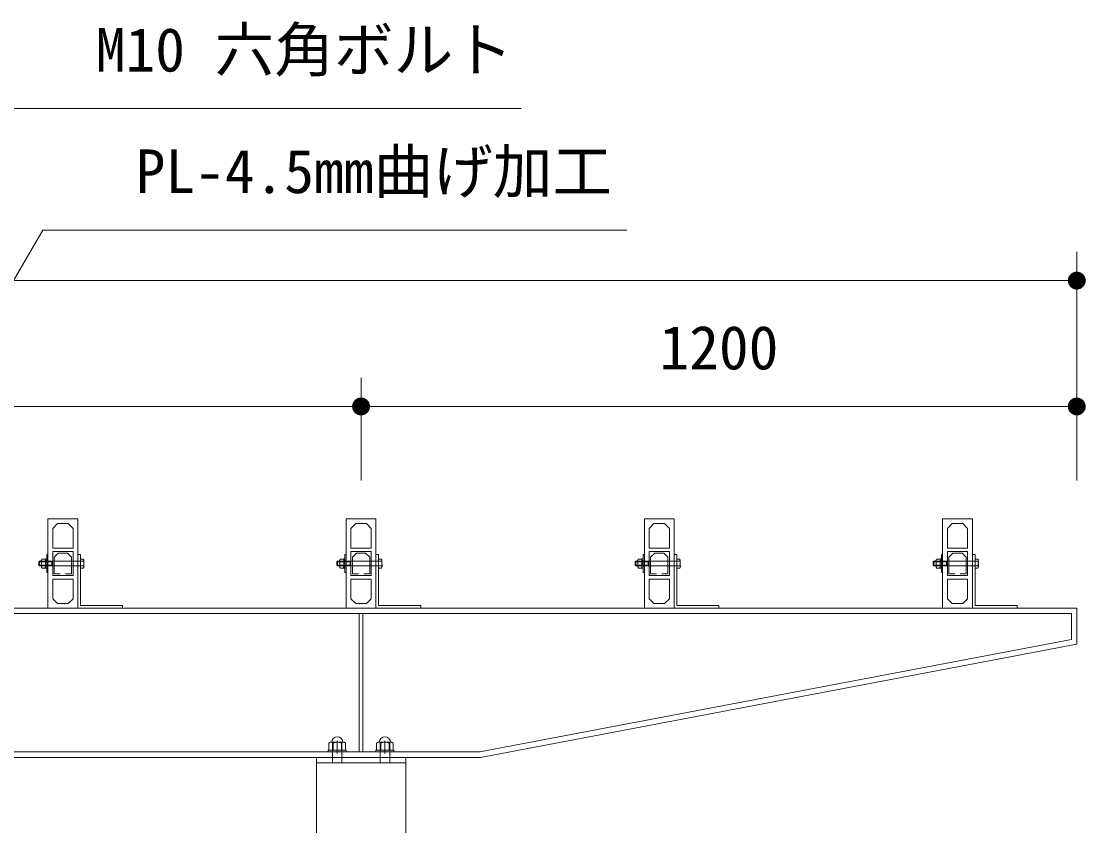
# Model space of a CAD drawing. Units: millimetres at full size, sheet at 1:40; details may follow other scales. Extents: x -800 to 17600, y -600 to 12480.
# Drawn here: x 6037 to 7822, y 4960 to 6309 of the extents above; entities that cross this region are included whole.
import ezdxf
from ezdxf.enums import TextEntityAlignment as Align

# ---------------------------------------------------------------- set-up
doc = ezdxf.new("R2010")
doc.units = ezdxf.units.MM
doc.header["$LTSCALE"] = 40
for name, color, linetype, lineweight in [('D-BMK-HTXT', 7, 'Continuous', 13), ('D-STR-DIM', 7, 'Continuous', 13), ('D-STR-HTXT', 7, 'Continuous', 13)]:
    doc.layers.add(name, color=color, linetype=linetype, lineweight=lineweight)
doc.styles.add('ＭＳ ゴシック', font='')
doc.styles.get('ＭＳ ゴシック').set_extended_font_data('MS Gothic')

# ---------------------------------------------------------------- blocks, each defined once
blk = doc.blocks.new('filled_dot')
at = {"color": 0, "linetype": 'Continuous', "lineweight": -2, "const_width": 1.25}
blk.add_lwpolyline([(-0.625, 0, 1), (0.625, 0, 1)], format="xyb", close=True, dxfattribs=at)

msp = doc.modelspace()

# ---------------------------------------------------------------- linework, layer by layer
at = {"layer": 'D-BMK-HTXT'}
for p, q in [((6077.9, 5407.87), (6079.9, 5407.87)), ((6077.9, 5391.87), (6077.9, 5407.87)), ((6079.9, 5414.87), (6081.9, 5414.87)), ((6079.9, 5384.87), (6079.9, 5414.87)), ((6079.9, 5407.87), (6079.9, 5391.87)), ((6081.9, 5414.87), (6081.9, 5384.87)), ((6089.9, 5379.87), (6089.9, 5419.87)), ((6089.9, 5419.87), (6123.9, 5419.87)), ((6099.25, 5417.3), (6092.45, 5410.5)), ((6092.45, 5410.5), (6092.45, 5382.45)), ((6114.55, 5417.3), (6099.25, 5417.3)), ((6121.35, 5410.5), (6114.55, 5417.3)), ((6121.35, 5382.45), (6121.35, 5410.5)), ((6123.9, 5419.87), (6123.9, 5379.87)), ((6577.9, 5407.87), (6579.9, 5407.87)), ((6577.9, 5391.87), (6577.9, 5407.87)), ((6579.9, 5414.87), (6581.9, 5414.87)), ((6579.9, 5384.87), (6579.9, 5414.87)), ((6579.9, 5407.87), (6579.9, 5391.87)), ((6581.9, 5414.87), (6581.9, 5384.87)), ((6589.9, 5379.87), (6589.9, 5419.87)), ((6589.9, 5419.87), (6623.9, 5419.87)), ((6599.25, 5417.3), (6592.45, 5410.5)), ((6592.45, 5410.5), (6592.45, 5382.45)), ((6614.55, 5417.3), (6599.25, 5417.3)), ((6621.35, 5410.5), (6614.55, 5417.3)), ((6621.35, 5382.45), (6621.35, 5410.5)), ((6623.9, 5419.87), (6623.9, 5379.87)), ((7077.9, 5407.87), (7079.9, 5407.87)), ((7077.9, 5391.87), (7077.9, 5407.87)), ((7079.9, 5414.87), (7081.9, 5414.87)), ((7079.9, 5384.87), (7079.9, 5414.87)), ((7079.9, 5407.87), (7079.9, 5391.87)), ((7081.9, 5414.87), (7081.9, 5384.87)), ((7089.9, 5379.87), (7089.9, 5419.87)), ((7089.9, 5419.87), (7123.9, 5419.87)), ((7099.25, 5417.3), (7092.45, 5410.5)), ((7092.45, 5410.5), (7092.45, 5382.45)), ((7114.55, 5417.3), (7099.25, 5417.3)), ((7121.35, 5410.5), (7114.55, 5417.3)), ((7121.35, 5382.45), (7121.35, 5410.5)), ((7123.9, 5419.87), (7123.9, 5379.87)), ((7577.9, 5407.87), (7579.9, 5407.87)), ((7577.9, 5391.87), (7577.9, 5407.87)), ((7579.9, 5414.87), (7581.9, 5414.87)), ((7579.9, 5384.87), (7579.9, 5414.87)), ((7579.9, 5407.87), (7579.9, 5391.87)), ((7581.9, 5414.87), (7581.9, 5384.87)), ((7589.9, 5379.87), (7589.9, 5419.87)), ((7589.9, 5419.87), (7623.9, 5419.87)), ((7599.25, 5417.3), (7592.45, 5410.5)), ((7592.45, 5410.5), (7592.45, 5382.45)), ((7614.55, 5417.3), (7599.25, 5417.3)), ((7621.35, 5410.5), (7614.55, 5417.3)), ((7621.35, 5382.45), (7621.35, 5410.5)), ((7623.9, 5419.87), (7623.9, 5379.87)), ((6066.4, 5402.79), (6088.4, 5402.79)), ((6066.4, 5396.96), (6088.4, 5396.96)), ((6067.48, 5403.87), (6067.48, 5395.87)), ((6077.32, 5403.63), (6071.68, 5403.63)), ((6071.68, 5396.12), (6077.32, 5396.12)), ((6079.9, 5391.87), (6077.9, 5391.87)), ((6088.4, 5403.87), (6088.4, 5395.87)), ((6088.4, 5402.79), (6092.15, 5403.87)), ((6088.4, 5396.96), (6092.15, 5395.87)), ((6141.21, 5403.63), (6136.4, 5403.63)), ((6136.4, 5396.12), (6141.21, 5396.12)), ((6566.4, 5402.79), (6588.4, 5402.79)), ((6566.4, 5396.96), (6588.4, 5396.96)), ((6567.48, 5403.87), (6567.48, 5395.87)), ((6577.32, 5403.63), (6571.68, 5403.63)), ((6571.68, 5396.12), (6577.32, 5396.12)), ((6579.9, 5391.87), (6577.9, 5391.87)), ((6588.4, 5403.87), (6588.4, 5395.87)), ((6588.4, 5402.79), (6592.15, 5403.87)), ((6588.4, 5396.96), (6592.15, 5395.87)), ((6641.21, 5403.63), (6636.4, 5403.63)), ((6636.4, 5396.12), (6641.21, 5396.12)), ((7066.4, 5402.79), (7088.4, 5402.79)), ((7066.4, 5396.96), (7088.4, 5396.96)), ((7067.48, 5403.87), (7067.48, 5395.87)), ((7077.32, 5403.63), (7071.68, 5403.63)), ((7071.68, 5396.12), (7077.32, 5396.12)), ((7079.9, 5391.87), (7077.9, 5391.87)), ((7088.4, 5403.87), (7088.4, 5395.87)), ((7088.4, 5402.79), (7092.15, 5403.87)), ((7088.4, 5396.96), (7092.15, 5395.87)), ((7141.21, 5403.63), (7136.4, 5403.63)), ((7136.4, 5396.12), (7141.21, 5396.12)), ((7566.4, 5402.79), (7588.4, 5402.79)), ((7566.4, 5396.96), (7588.4, 5396.96)), ((7567.48, 5403.87), (7567.48, 5395.87)), ((7577.32, 5403.63), (7571.68, 5403.63)), ((7571.68, 5396.12), (7577.32, 5396.12)), ((7579.9, 5391.87), (7577.9, 5391.87)), ((7588.4, 5403.87), (7588.4, 5395.87)), ((7588.4, 5402.79), (7592.15, 5403.87)), ((7588.4, 5396.96), (7592.15, 5395.87)), ((7641.21, 5403.63), (7636.4, 5403.63)), ((7636.4, 5396.12), (7641.21, 5396.12)), ((6081.9, 5384.87), (6079.9, 5384.87)), ((6123.9, 5379.87), (6089.9, 5379.87)), ((6092.45, 5382.45), (6102.45, 5382.45)), ((6111.35, 5382.45), (6121.35, 5382.45)), ((6581.9, 5384.87), (6579.9, 5384.87)), ((6623.9, 5379.87), (6589.9, 5379.87)), ((6592.45, 5382.45), (6602.45, 5382.45)), ((6611.35, 5382.45), (6621.35, 5382.45)), ((7081.9, 5384.87), (7079.9, 5384.87)), ((7123.9, 5379.87), (7089.9, 5379.87)), ((7092.45, 5382.45), (7102.45, 5382.45)), ((7111.35, 5382.45), (7121.35, 5382.45)), ((7581.9, 5384.87), (7579.9, 5384.87)), ((7623.9, 5379.87), (7589.9, 5379.87)), ((7592.45, 5382.45), (7602.45, 5382.45)), ((7611.35, 5382.45), (7621.35, 5382.45)), ((6581.9, 5087.07), (6551.9, 5087.07)), ((6551.9, 5087.07), (6551.9, 5083.87)), ((6553.04, 5098.77), (6555.5, 5100.07)), ((6553.04, 5087.07), (6553.04, 5098.77)), ((6578.3, 5100.07), (6555.5, 5100.07)), ((6558.9, 5100.07), (6558.9, 5065.87)), ((6559.97, 5087.07), (6559.97, 5098.77)), ((6566.9, 5081.27), (6566.9, 5102.67)), ((6573.82, 5087.07), (6573.82, 5098.77)), ((6574.9, 5100.07), (6574.9, 5065.87)), ((6580.75, 5098.77), (6578.3, 5100.07)), ((6580.75, 5087.07), (6580.75, 5098.77)), ((6581.9, 5087.07), (6581.9, 5083.87)), ((6631.9, 5087.07), (6661.9, 5087.07)), ((6631.9, 5087.07), (6631.9, 5083.87)), ((6633.04, 5098.77), (6635.5, 5100.07)), ((6633.04, 5087.07), (6633.04, 5098.77)), ((6635.5, 5100.07), (6658.3, 5100.07)), ((6638.9, 5100.07), (6638.9, 5065.87)), ((6639.97, 5087.07), (6639.97, 5098.77)), ((6646.9, 5081.27), (6646.9, 5102.67)), ((6653.82, 5087.07), (6653.82, 5098.77)), ((6654.9, 5100.07), (6654.9, 5065.87)), ((6660.75, 5098.77), (6658.3, 5100.07)), ((6660.75, 5087.07), (6660.75, 5098.77)), ((6661.9, 5087.07), (6661.9, 5083.87)), ((6581.9, 5083.87), (6551.9, 5083.87)), ((6631.9, 5083.87), (6661.9, 5083.87)), ((6531.9, 4924.87), (6531.9, 5065.87)), ((6681.9, 4924.87), (6681.9, 5065.87))]:
    msp.add_line(p, q, dxfattribs=at)
for points in [[(6081.9, 5324.87), (6081.9, 5474.87), (6131.9, 5474.87), (6131.9, 5324.87)], [(6097.9, 5466.87), (6089.9, 5458.87), (6089.9, 5425.87), (6123.9, 5425.87), (6123.9, 5458.87), (6115.9, 5466.87)], [(6581.9, 5324.87), (6581.9, 5474.87), (6631.9, 5474.87), (6631.9, 5324.87)], [(6597.9, 5466.87), (6589.9, 5458.87), (6589.9, 5425.87), (6623.9, 5425.87), (6623.9, 5458.87), (6615.9, 5466.87)], [(7081.9, 5324.87), (7081.9, 5474.87), (7131.9, 5474.87), (7131.9, 5324.87)], [(7097.9, 5466.87), (7089.9, 5458.87), (7089.9, 5425.87), (7123.9, 5425.87), (7123.9, 5458.87), (7115.9, 5466.87)], [(7581.9, 5324.87), (7581.9, 5474.87), (7631.9, 5474.87), (7631.9, 5324.87)], [(7597.9, 5466.87), (7589.9, 5458.87), (7589.9, 5425.87), (7623.9, 5425.87), (7623.9, 5458.87), (7615.9, 5466.87)], [(6136.4, 5414.87), (6131.9, 5414.87), (6131.9, 5324.87), (6206.9, 5324.87), (6206.9, 5329.37), (6136.4, 5329.37)], [(6636.4, 5414.87), (6631.9, 5414.87), (6631.9, 5324.87), (6706.9, 5324.87), (6706.9, 5329.37), (6636.4, 5329.37)], [(7136.4, 5414.87), (7131.9, 5414.87), (7131.9, 5324.87), (7206.9, 5324.87), (7206.9, 5329.37), (7136.4, 5329.37)], [(7636.4, 5414.87), (7631.9, 5414.87), (7631.9, 5324.87), (7706.9, 5324.87), (7706.9, 5329.37), (7636.4, 5329.37)], [(6071.68, 5392.37), (6071.1, 5393.37), (6071.1, 5406.37), (6071.68, 5407.38), (6077.32, 5407.38), (6077.9, 5406.37), (6077.9, 5393.37), (6077.32, 5392.37)], [(6136.4, 5407.38), (6141.21, 5407.38), (6141.79, 5406.37), (6141.79, 5393.37), (6141.21, 5392.37), (6136.4, 5392.37)], [(6571.68, 5392.37), (6571.1, 5393.37), (6571.1, 5406.37), (6571.68, 5407.38), (6577.32, 5407.38), (6577.9, 5406.37), (6577.9, 5393.37), (6577.32, 5392.37)], [(6636.4, 5407.38), (6641.21, 5407.38), (6641.79, 5406.37), (6641.79, 5393.37), (6641.21, 5392.37), (6636.4, 5392.37)], [(7071.68, 5392.37), (7071.1, 5393.37), (7071.1, 5406.37), (7071.68, 5407.38), (7077.32, 5407.38), (7077.9, 5406.37), (7077.9, 5393.37), (7077.32, 5392.37)], [(7136.4, 5407.38), (7141.21, 5407.38), (7141.79, 5406.37), (7141.79, 5393.37), (7141.21, 5392.37), (7136.4, 5392.37)], [(7571.68, 5392.37), (7571.1, 5393.37), (7571.1, 5406.37), (7571.68, 5407.38), (7577.32, 5407.38), (7577.9, 5406.37), (7577.9, 5393.37), (7577.32, 5392.37)], [(7636.4, 5407.38), (7641.21, 5407.38), (7641.79, 5406.37), (7641.79, 5393.37), (7641.21, 5392.37), (7636.4, 5392.37)], [(6097.9, 5332.87), (6089.9, 5340.87), (6089.9, 5373.87), (6123.9, 5373.87), (6123.9, 5340.87), (6115.9, 5332.87)], [(6597.9, 5332.87), (6589.9, 5340.87), (6589.9, 5373.87), (6623.9, 5373.87), (6623.9, 5340.87), (6615.9, 5332.87)], [(7097.9, 5332.87), (7089.9, 5340.87), (7089.9, 5373.87), (7123.9, 5373.87), (7123.9, 5340.87), (7115.9, 5332.87)], [(7597.9, 5332.87), (7589.9, 5340.87), (7589.9, 5373.87), (7623.9, 5373.87), (7623.9, 5340.87), (7615.9, 5332.87)], [(1406.9, 5324.87), (1406.9, 5264.87), (2406.9, 5074.87), (6806.9, 5074.87), (7806.9, 5264.87), (7806.9, 5324.87)], [(1415.9, 5315.87), (1415.9, 5272.32), (2407.74, 5083.87), (6806.05, 5083.87), (7797.9, 5272.32), (7797.9, 5315.87)], [(6603.9, 5315.87), (6609.9, 5315.87), (6609.9, 5083.87), (6603.9, 5083.87)], [(6681.9, 5065.87), (6531.9, 5065.87), (6531.9, 5074.87), (6681.9, 5074.87)]]:
    msp.add_lwpolyline(points, close=True, dxfattribs=at)
for points in [[(6136.4, 5403.87), (6067.48, 5403.87), (6066.4, 5402.79), (6066.4, 5396.96), (6067.48, 5395.87), (6136.4, 5395.87)], [(6636.4, 5403.87), (6567.48, 5403.87), (6566.4, 5402.79), (6566.4, 5396.96), (6567.48, 5395.87), (6636.4, 5395.87)], [(7136.4, 5403.87), (7067.48, 5403.87), (7066.4, 5402.79), (7066.4, 5396.96), (7067.48, 5395.87), (7136.4, 5395.87)], [(7636.4, 5403.87), (7567.48, 5403.87), (7566.4, 5402.79), (7566.4, 5396.96), (7567.48, 5395.87), (7636.4, 5395.87)]]:
    msp.add_lwpolyline(points, dxfattribs=at)
for centre, radius, start, end in [((6566.9, 5100.07), 9.38, 0, 180), ((6646.89, 5100.07), 9.38, 0, 180), ((6556.5, 5095.2), 4.98, 45.90122, 78.32053), ((6566.9, 5080.96), 19.11, 68.74529, 111.25471), ((6577.29, 5095.2), 4.98, 101.67947, 134.09878), ((6636.5, 5095.2), 4.98, 45.90122, 78.32053), ((6646.9, 5080.96), 19.11, 68.74529, 111.25471), ((6657.29, 5095.2), 4.98, 101.67947, 134.09878)]:
    msp.add_arc(centre, radius, start, end, dxfattribs=at)
for points in [[(6071.68, 5392.37), (6071.64, 5392.52), (6071.53, 5393), (6071.5, 5393.16), (6071.46, 5393.31), (6071.36, 5393.79), (6071.33, 5393.95), (6071.3, 5394.1), (6071.21, 5394.58), (6071.19, 5394.74), (6071.16, 5394.9), (6071.1, 5395.38), (6071.08, 5395.54), (6071.06, 5395.76), (6071.03, 5396.44), (6071.02, 5396.66), (6071.01, 5396.89), (6071.01, 5397.57), (6071.02, 5397.79), (6071.02, 5398.02), (6071.03, 5398.7), (6071.04, 5398.93), (6071.04, 5399.15), (6071.04, 5399.83), (6071.04, 5400.06), (6071.03, 5400.33), (6071, 5401.15), (6070.98, 5401.43), (6070.96, 5401.7), (6070.89, 5402.51), (6070.86, 5402.79), (6070.83, 5403.06), (6070.73, 5403.87), (6070.7, 5404.14), (6070.66, 5404.42), (6070.56, 5405.23), (6070.52, 5405.5)], [(6077.32, 5392.37), (6077.35, 5392.52), (6077.46, 5393), (6077.5, 5393.16), (6077.53, 5393.31), (6077.63, 5393.79), (6077.66, 5393.95), (6077.69, 5394.1), (6077.78, 5394.58), (6077.81, 5394.74), (6077.83, 5394.9), (6077.89, 5395.38), (6077.91, 5395.54), (6077.93, 5395.76), (6077.97, 5396.44), (6077.97, 5396.66), (6077.98, 5396.89), (6077.98, 5397.57), (6077.98, 5397.79), (6077.98, 5398.02), (6077.96, 5398.7), (6077.96, 5398.93), (6077.95, 5399.15), (6077.95, 5399.83), (6077.95, 5400.06), (6077.96, 5400.33), (6077.99, 5401.15), (6078.01, 5401.43), (6078.03, 5401.7), (6078.1, 5402.51), (6078.13, 5402.79), (6078.16, 5403.06), (6078.26, 5403.87), (6078.29, 5404.15), (6078.33, 5404.42), (6078.44, 5405.23), (6078.47, 5405.5)], [(6141.21, 5407.38), (6141.24, 5407.22), (6141.35, 5406.75), (6141.39, 5406.59), (6141.42, 5406.43), (6141.52, 5405.96), (6141.55, 5405.8), (6141.58, 5405.64), (6141.67, 5405.16), (6141.7, 5405.01), (6141.72, 5404.85), (6141.78, 5404.37), (6141.8, 5404.21), (6141.82, 5403.98), (6141.86, 5403.31), (6141.86, 5403.08), (6141.87, 5402.86), (6141.87, 5402.18), (6141.87, 5401.95), (6141.86, 5401.73), (6141.85, 5401.05), (6141.85, 5400.82), (6141.84, 5400.59), (6141.84, 5399.91), (6141.84, 5399.68), (6141.85, 5399.41), (6141.88, 5398.59), (6141.9, 5398.32), (6141.92, 5398.05), (6141.99, 5397.23), (6142.02, 5396.96), (6142.05, 5396.69), (6142.15, 5395.87), (6142.18, 5395.6), (6142.22, 5395.33), (6142.33, 5394.51), (6142.36, 5394.24)], [(6571.68, 5392.37), (6571.64, 5392.52), (6571.53, 5393), (6571.5, 5393.16), (6571.46, 5393.31), (6571.36, 5393.79), (6571.33, 5393.95), (6571.3, 5394.1), (6571.21, 5394.58), (6571.19, 5394.74), (6571.16, 5394.9), (6571.1, 5395.38), (6571.08, 5395.54), (6571.06, 5395.76), (6571.03, 5396.44), (6571.02, 5396.66), (6571.01, 5396.89), (6571.01, 5397.57), (6571.02, 5397.79), (6571.02, 5398.02), (6571.03, 5398.7), (6571.04, 5398.93), (6571.04, 5399.15), (6571.04, 5399.83), (6571.04, 5400.06), (6571.03, 5400.33), (6571, 5401.15), (6570.98, 5401.43), (6570.96, 5401.7), (6570.89, 5402.51), (6570.86, 5402.79), (6570.83, 5403.06), (6570.73, 5403.87), (6570.7, 5404.14), (6570.66, 5404.42), (6570.56, 5405.23), (6570.52, 5405.5)], [(6577.32, 5392.37), (6577.35, 5392.52), (6577.46, 5393), (6577.5, 5393.16), (6577.53, 5393.31), (6577.63, 5393.79), (6577.66, 5393.95), (6577.69, 5394.1), (6577.78, 5394.58), (6577.81, 5394.74), (6577.83, 5394.9), (6577.89, 5395.38), (6577.91, 5395.54), (6577.93, 5395.76), (6577.97, 5396.44), (6577.97, 5396.66), (6577.98, 5396.89), (6577.98, 5397.57), (6577.98, 5397.79), (6577.98, 5398.02), (6577.96, 5398.7), (6577.96, 5398.93), (6577.95, 5399.15), (6577.95, 5399.83), (6577.95, 5400.06), (6577.96, 5400.33), (6577.99, 5401.15), (6578.01, 5401.43), (6578.03, 5401.7), (6578.1, 5402.51), (6578.13, 5402.79), (6578.16, 5403.06), (6578.26, 5403.87), (6578.29, 5404.15), (6578.33, 5404.42), (6578.44, 5405.23), (6578.47, 5405.5)], [(6641.21, 5407.38), (6641.24, 5407.22), (6641.35, 5406.75), (6641.39, 5406.59), (6641.42, 5406.43), (6641.52, 5405.96), (6641.55, 5405.8), (6641.58, 5405.64), (6641.67, 5405.16), (6641.7, 5405.01), (6641.72, 5404.85), (6641.78, 5404.37), (6641.8, 5404.21), (6641.82, 5403.98), (6641.86, 5403.31), (6641.86, 5403.08), (6641.87, 5402.86), (6641.87, 5402.18), (6641.87, 5401.95), (6641.86, 5401.73), (6641.85, 5401.05), (6641.85, 5400.82), (6641.84, 5400.59), (6641.84, 5399.91), (6641.84, 5399.68), (6641.85, 5399.41), (6641.88, 5398.59), (6641.9, 5398.32), (6641.92, 5398.05), (6641.99, 5397.23), (6642.02, 5396.96), (6642.05, 5396.69), (6642.15, 5395.87), (6642.18, 5395.6), (6642.22, 5395.33), (6642.33, 5394.51), (6642.36, 5394.24)], [(7071.68, 5392.37), (7071.64, 5392.52), (7071.53, 5393), (7071.5, 5393.16), (7071.46, 5393.31), (7071.36, 5393.79), (7071.33, 5393.95), (7071.3, 5394.1), (7071.21, 5394.58), (7071.19, 5394.74), (7071.16, 5394.9), (7071.1, 5395.38), (7071.08, 5395.54), (7071.06, 5395.76), (7071.03, 5396.44), (7071.02, 5396.66), (7071.01, 5396.89), (7071.01, 5397.57), (7071.02, 5397.79), (7071.02, 5398.02), (7071.03, 5398.7), (7071.04, 5398.93), (7071.04, 5399.15), (7071.04, 5399.83), (7071.04, 5400.06), (7071.03, 5400.33), (7071, 5401.15), (7070.98, 5401.43), (7070.96, 5401.7), (7070.89, 5402.51), (7070.86, 5402.79), (7070.83, 5403.06), (7070.73, 5403.87), (7070.7, 5404.14), (7070.66, 5404.42), (7070.56, 5405.23), (7070.52, 5405.5)], [(7077.32, 5392.37), (7077.35, 5392.52), (7077.46, 5393), (7077.5, 5393.16), (7077.53, 5393.31), (7077.63, 5393.79), (7077.66, 5393.95), (7077.69, 5394.1), (7077.78, 5394.58), (7077.81, 5394.74), (7077.83, 5394.9), (7077.89, 5395.38), (7077.91, 5395.54), (7077.93, 5395.76), (7077.97, 5396.44), (7077.97, 5396.66), (7077.98, 5396.89), (7077.98, 5397.57), (7077.98, 5397.79), (7077.98, 5398.02), (7077.96, 5398.7), (7077.96, 5398.93), (7077.95, 5399.15), (7077.95, 5399.83), (7077.95, 5400.06), (7077.96, 5400.33), (7077.99, 5401.15), (7078.01, 5401.43), (7078.03, 5401.7), (7078.1, 5402.51), (7078.13, 5402.79), (7078.16, 5403.06), (7078.26, 5403.87), (7078.29, 5404.15), (7078.33, 5404.42), (7078.44, 5405.23), (7078.47, 5405.5)], [(7141.21, 5407.38), (7141.24, 5407.22), (7141.35, 5406.75), (7141.39, 5406.59), (7141.42, 5406.43), (7141.52, 5405.96), (7141.55, 5405.8), (7141.58, 5405.64), (7141.67, 5405.16), (7141.7, 5405.01), (7141.72, 5404.85), (7141.78, 5404.37), (7141.8, 5404.21), (7141.82, 5403.98), (7141.86, 5403.31), (7141.86, 5403.08), (7141.87, 5402.86), (7141.87, 5402.18), (7141.87, 5401.95), (7141.86, 5401.73), (7141.85, 5401.05), (7141.85, 5400.82), (7141.84, 5400.59), (7141.84, 5399.91), (7141.84, 5399.68), (7141.85, 5399.41), (7141.88, 5398.59), (7141.9, 5398.32), (7141.92, 5398.05), (7141.99, 5397.23), (7142.02, 5396.96), (7142.05, 5396.69), (7142.15, 5395.87), (7142.18, 5395.6), (7142.22, 5395.33), (7142.33, 5394.51), (7142.36, 5394.24)], [(7571.68, 5392.37), (7571.64, 5392.52), (7571.53, 5393), (7571.5, 5393.16), (7571.46, 5393.31), (7571.36, 5393.79), (7571.33, 5393.95), (7571.3, 5394.1), (7571.21, 5394.58), (7571.19, 5394.74), (7571.16, 5394.9), (7571.1, 5395.38), (7571.08, 5395.54), (7571.06, 5395.76), (7571.03, 5396.44), (7571.02, 5396.66), (7571.01, 5396.89), (7571.01, 5397.57), (7571.02, 5397.79), (7571.02, 5398.02), (7571.03, 5398.7), (7571.04, 5398.93), (7571.04, 5399.15), (7571.04, 5399.83), (7571.04, 5400.06), (7571.03, 5400.33), (7571, 5401.15), (7570.98, 5401.43), (7570.96, 5401.7), (7570.89, 5402.51), (7570.86, 5402.79), (7570.83, 5403.06), (7570.73, 5403.87), (7570.7, 5404.14), (7570.66, 5404.42), (7570.56, 5405.23), (7570.52, 5405.5)], [(7577.32, 5392.37), (7577.35, 5392.52), (7577.46, 5393), (7577.5, 5393.16), (7577.53, 5393.31), (7577.63, 5393.79), (7577.66, 5393.95), (7577.69, 5394.1), (7577.78, 5394.58), (7577.81, 5394.74), (7577.83, 5394.9), (7577.89, 5395.38), (7577.91, 5395.54), (7577.93, 5395.76), (7577.97, 5396.44), (7577.97, 5396.66), (7577.98, 5396.89), (7577.98, 5397.57), (7577.98, 5397.79), (7577.98, 5398.02), (7577.96, 5398.7), (7577.96, 5398.93), (7577.95, 5399.15), (7577.95, 5399.83), (7577.95, 5400.06), (7577.96, 5400.33), (7577.99, 5401.15), (7578.01, 5401.43), (7578.03, 5401.7), (7578.1, 5402.51), (7578.13, 5402.79), (7578.16, 5403.06), (7578.26, 5403.87), (7578.29, 5404.15), (7578.33, 5404.42), (7578.44, 5405.23), (7578.47, 5405.5)], [(7641.21, 5407.38), (7641.24, 5407.22), (7641.35, 5406.75), (7641.39, 5406.59), (7641.42, 5406.43), (7641.52, 5405.96), (7641.55, 5405.8), (7641.58, 5405.64), (7641.67, 5405.16), (7641.7, 5405.01), (7641.72, 5404.85), (7641.78, 5404.37), (7641.8, 5404.21), (7641.82, 5403.98), (7641.86, 5403.31), (7641.86, 5403.08), (7641.87, 5402.86), (7641.87, 5402.18), (7641.87, 5401.95), (7641.86, 5401.73), (7641.85, 5401.05), (7641.85, 5400.82), (7641.84, 5400.59), (7641.84, 5399.91), (7641.84, 5399.68), (7641.85, 5399.41), (7641.88, 5398.59), (7641.9, 5398.32), (7641.92, 5398.05), (7641.99, 5397.23), (7642.02, 5396.96), (7642.05, 5396.69), (7642.15, 5395.87), (7642.18, 5395.6), (7642.22, 5395.33), (7642.33, 5394.51), (7642.36, 5394.24)]]:
    msp.add_open_spline(points, degree=3, knots=[0, 0, 0, 0, 1, 1, 1, 2, 2, 2, 3, 3, 3, 4, 4, 4, 5, 5, 5, 6, 6, 6, 7, 7, 7, 8, 8, 8, 9, 9, 9, 10, 10, 10, 11, 11, 11, 12, 12, 12, 12], dxfattribs=at)
at = {"layer": 'D-STR-DIM'}
for p, q in [((7806.9, 5578.87), (7806.9, 5922.36)), ((7806.9, 5874.36), (1406.9, 5874.36)), ((6606.9, 5538.87), (6606.9, 5711.28)), ((6606.9, 5538.87), (6606.9, 5711.28)), ((7806.9, 5538.87), (7806.9, 5711.28)), ((6606.9, 5663.28), (2606.9, 5663.28)), ((7806.9, 5663.28), (6606.9, 5663.28))]:
    msp.add_line(p, q, dxfattribs=at)
at = {"layer": 'D-STR-HTXT'}
for points in [[(5641.78, 5405.74), (6006.54, 6162.75), (6126.54, 6162.75), (6875.06, 6162.75)], [(5706.9, 5329.37), (6073.27, 5958.83), (6193.27, 5958.83), (7052.62, 5958.83)]]:
    msp.add_lwpolyline(points, dxfattribs=at)

# ---------------------------------------------------------------- block references
at = {"layer": 'D-STR-DIM', "xscale": 12, "yscale": 12, "rotation": 180}
for p in [(7806.9, 5874.36), (6606.9, 5663.28), (7806.9, 5663.28)]:
    msp.add_blockref('filled_dot', p, dxfattribs=at)
at = {"layer": 'D-STR-DIM', "xscale": 12, "yscale": 12}
msp.add_blockref('filled_dot', (6606.9, 5663.28), dxfattribs=at)

# ---------------------------------------------------------------- texts
at = {"layer": 'D-STR-DIM', "style": 'ＭＳ ゴシック'}
msp.add_text('1200', height=73.31, dxfattribs=at).set_placement((7206.9, 5798.79), align=Align.TOP_CENTER)
at = {"layer": 'D-STR-HTXT', "style": 'ＭＳ ゴシック'}
for s, p in [('M10 六角ボルト', (6162.05, 6298.26)), ('PL-4.5mm曲げ加工', (6228.78, 6094.34))]:
    msp.add_text(s, height=73.31, dxfattribs=at).set_placement(p, align=Align.TOP_LEFT)

doc.saveas('drawing.dxf')
